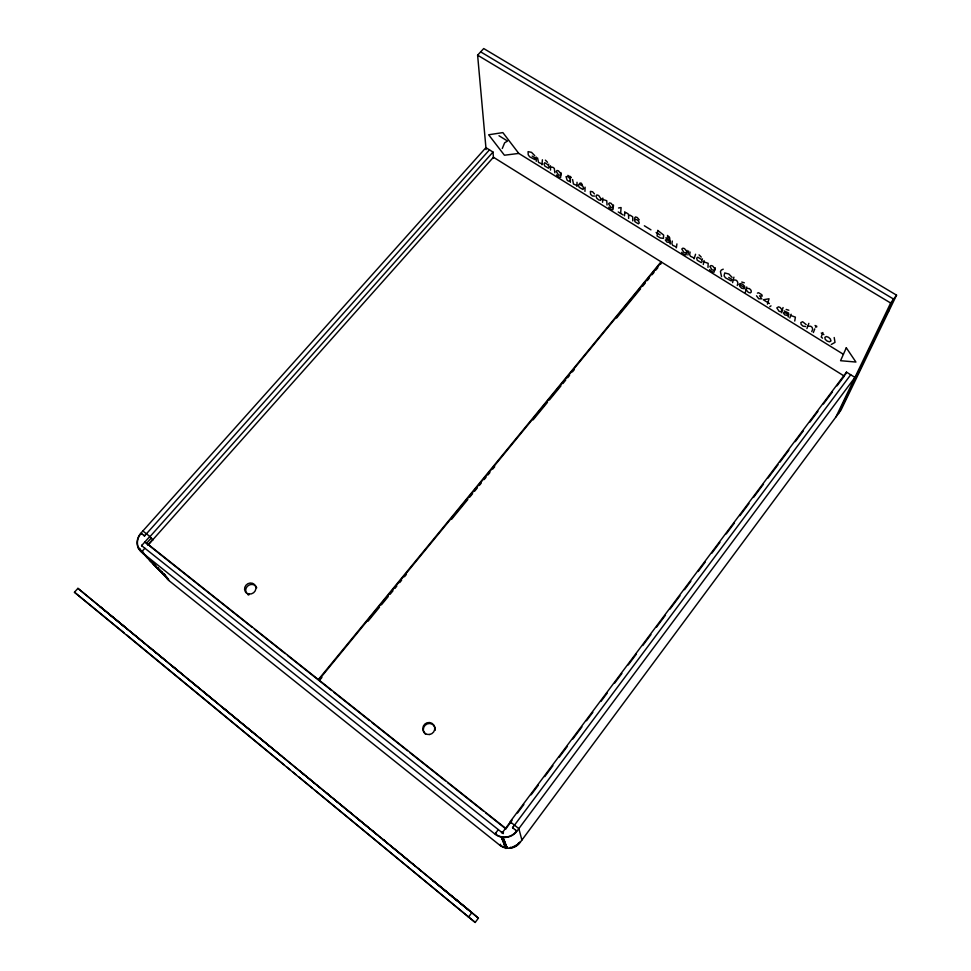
<?xml version="1.0" encoding="UTF-8"?>
<svg xmlns="http://www.w3.org/2000/svg" width="971" height="971" viewBox="0 0 971 971"><rect width="100%" height="100%" fill="white"/><g stroke="black" fill="none" stroke-linecap="round" stroke-linejoin="round"><path stroke-width="1.46" d="M503.172 832.463L502.298 833.361M570.365 182.354L570.426 176.431M572.599 179.538L573.448 184.017L576.956 185.522M576.944 186.42L577.029 182.269M584.955 191.372L585.076 187.16M602.578 202.271L602.797 198.06M607.033 205.027L606.741 200.73L602.724 199.407M613.502 204.99L612.932 209.687L610.601 209.202L608.732 207.211M620.639 213.438L621.088 207.539L618.527 208M624.499 215.817L624.838 211.642M628.638 218.378L628.516 214.251L626.246 212.698L624.741 212.77M632.752 220.915L632.691 216.824L630.082 215.198L628.892 215.562M634.379 219.992L635.24 219.3L636.988 219.774L638.639 221.267L639.234 222.99L638.396 223.84L634.9 221.679L634.561 218.038L635.495 216.958L637.219 217.492L639.234 219.822M145.189 535.191L144.509 535.956L143.781 535.385M660.729 264.185L661.057 261.806L493.438 157.241L148.272 544.852M672.296 241.051L671.908 243.636L672.685 245.347L676.459 246.998M676.326 247.848L676.933 243.915M687.067 250.384L686.012 254.875L683.511 254.305L681.642 252.302M687.929 255.021L688.609 251.04M690.102 252.035L689.653 254.596L690.417 256.295L694.229 257.983M694.083 258.82L695.564 254.256M506.644 847.27L506.061 847.562M703.283 264.513L704.06 260.544M502.286 148.478L504.641 142.81L507.554 141.038L498.997 135.746M707.98 267.413L708.175 263.323L703.817 261.818M715.287 267.79L714.037 272.208L711.476 271.601L709.607 269.598M503.306 840.583L503.112 839.381M503.366 841.42L503.548 840.522M732.583 282.622L733.906 277.148M737.28 285.523L737.899 283.047L737.268 281.214L735.957 280.121L733.226 279.964M745.315 292.392L746.748 286.967M767.43 304.154L769.044 298.765L763.303 299.772L769.408 303.547M506.534 846.578L506.219 847.161M770.998 305.853L769.797 306.715M500.405 844.26L500.66 845.486A14.662 14.213 87.4 0 0 501.461 845.996M781.364 312.771L783.063 307.54M789.848 318.015L791.134 314.252M794.739 321.037L795.395 317.141L790.722 315.466M806.901 328.562L808.843 323.355M811.768 331.572L812.666 329.218L812.144 327.409L810.809 326.305L807.848 326.038M813.358 332.543L814.766 328.878M815.446 327.118L816.72 326.924L816.684 326.183L815.045 325.491M822.874 332.519L821.211 337.034L822.558 338.175M845.219 374.879L846.481 372.136L854.941 377.403L516.936 831.176A16.058 15.621 88.9 0 1 494.955 834.077L141.499 552.05A14.565 12.951 -35.3 0 1 140.941 533.128L485.925 147.653L493.001 152.059L493.486 158.091M835.982 416.887L890.662 303.013L896.549 295.16L483.716 48.55L477.611 55.177L486.095 149.583M838.495 413.5L893.611 299.08L480.669 51.864M896.549 295.16L840.995 410.138L520.128 842.452A14.966 14.504 87.4 0 1 499.725 845.158L169.051 580.682A13.606 12.235 -36.5 0 1 165.713 576.216M510.443 847.877A14.662 14.213 87.4 0 0 519.303 843.01L519.509 842.318M503.245 833.652C503.985 830.618 502.238 833.834 501.4 832.062M495.768 833.009L495.963 834.429A15.742 15.305 88.9 0 0 516.05 831.771L516.681 830.97L512.579 827.717L513.246 826.819M519.303 843.01L519.898 842.27M516.05 831.771L515.88 830.339M468.41 917.243L471.857 912.582L77.923 588.365L74.451 592.237L475.207 922.45L478.4 918.129L469.296 910.47M503.573 839.806L503.172 839.781M850.705 374.77L512.579 827.717L513.453 828.409M504.01 840.935L503.609 840.91M503.646 842.403L504.131 842.779M504.24 841.481L503.767 841.056M504.58 843.617L504.811 844.418M504.495 844.552L505.369 844.916L504.702 845.073M505.078 843.665L504.629 843.253M505.903 845.777L505.66 846.542M886.426 313.997L889.302 310.137M846.481 372.136L510.139 821.733L518.842 828.615L521.9 840.073M505.648 829.161L512.069 820.289M517.519 813.018L523.867 804.522M531.125 794.812L538.395 785.102M544.743 776.606L552.912 765.682M559.272 757.186L567.44 746.262M572.878 738.98L581.957 726.842M586.496 720.773L592.856 712.289M601.025 701.365L607.373 692.869M614.643 683.159L621.901 673.449M628.249 664.953L636.418 654.029M642.778 645.533L650.946 634.609M656.396 627.327L665.463 615.189M670.002 609.12L679.991 595.781M684.531 589.713L690.879 581.216M698.149 571.506L705.407 561.796M711.755 553.3L719.924 542.376M726.284 533.88L734.452 522.956M739.902 515.674L748.981 503.548M753.508 497.48L763.497 484.128M768.037 478.06L778.026 464.708M779.834 462.281L788.913 450.143M795.273 441.647L803.442 430.723M809.79 422.227L817.958 411.303M823.408 404.021L832.487 391.896M837.026 385.827L844.285 376.117L661.494 262.085L318.622 680.161L331.645 690.515M502.432 837.609L502.844 838.119L502.153 837.56M502.31 839.041L502.82 839.442M498.305 829.61L495.149 833.822L495.963 834.429M661.057 261.806L318.172 679.809L287.501 655.449M320.017 679.761L321.935 677.418M368.009 621.234L379.515 607.178M381.445 604.836L388.157 596.643M390.075 594.301L392.964 590.793M394.881 588.45L396.799 586.108M399.676 582.6L401.593 580.257M404.47 576.75L406.4 574.407M451.503 519.388L467.816 499.482M469.733 497.14L472.622 493.632M474.54 491.29L477.416 487.782M479.334 485.439L481.252 483.097M484.141 479.577L486.058 477.234M487.976 474.904L489.894 472.561M492.77 469.042L494.688 466.699M533.079 419.873L547.486 402.322M549.404 399.979L560.922 385.924M562.84 383.594L565.717 380.074M567.634 377.731L569.552 375.389M572.429 371.881L574.359 369.538M616.585 318.027L640.581 288.763M642.499 286.421L645.375 282.913M647.293 280.57L649.211 278.228M652.099 274.72L654.017 272.378M655.935 270.035L657.853 267.693M143.732 553.943L141.05 551.285A14.274 12.696 -35.3 0 1 140.552 533.989L141.147 533.285L144.509 535.956L489.457 149.862M146.56 543.287L151.233 538.043M141.693 551.831L144.885 548.251M148.005 544.828L152.653 539.597M493.001 152.059L149.995 536.623L142.871 530.979M140.552 533.989L141.802 533.807M142.312 551.127L141.147 551.346M594.543 196.081L592.383 195.972L590.574 194.285L590.368 191.384L592.577 191.76L594.458 193.909M570.378 181.055L568.387 181.128L567.088 180.072L566.032 176.601L568.229 176.734L570.402 179.344M168.432 578.558L167.425 578.68A13.376 12.016 -36.4 0 1 164.985 575.475M164.512 574.468L163.407 574.529A13.509 12.125 -36.2 0 1 161.04 571.361M739.319 284.43L740.485 283.544L742.56 284.26L744.599 286.251L744.745 287.78L739.319 284.43L739.781 286.348L741.65 288.229L744.247 288.739M505.588 846.396L504.847 844.867M167.048 577.272L166.041 577.26A13.412 12.053 -36.4 0 1 163.359 573.388M157.715 567.537L156.768 567.598A13.74 12.295 -35.9 0 1 155.093 565.705M560.91 175.059L558.628 175.108L556.249 171.491L557.014 170.483L558.483 170.872L560.898 173.821M550.472 167.146L552.839 167.267L554.307 168.384L554.854 172.777M723.225 269.173L721.247 270.096L720.433 271.662L721.55 276.626M613.344 207.454L610.917 207.43L608.611 203.825L609.497 202.866L611.038 203.291L613.429 206.24M161.672 571.822L160.749 571.761A13.594 12.186 -36.1 0 1 158.358 568.569M154.875 564.734L154.013 564.734A13.837 12.368 -35.8 0 1 152.338 562.828M805.712 326.535L802.981 326.135L801.124 324.399L800.857 322.566L802.629 321.741L806.197 324.593M781.74 311.618L779.167 311.412L776.812 307.904L778.524 306.836L780.162 307.504L782.225 310.113M665.778 237.871L669.966 239.837L670.233 244.073M831.285 344.474L834.999 342.387L834.198 337.52M746.383 288.338L749.466 288.605L751.093 290.329L751.275 292.053L750.28 292.926L748.362 292.368L746.019 289.698M757.416 293.133L758.557 292.708L761.834 294.723L762.223 296.106L759.565 295.864L761.75 298.813L758.727 298.777L756.518 295.767M686.667 252.739L684.009 252.606L681.824 249.025L682.88 248.151L684.519 248.637L686.861 251.586M160.227 570.475L159.402 570.353A13.643 12.222 -36.1 0 1 157.399 567.865M165.543 576.009L164.803 575.961A13.46 12.089 -36.3 0 1 162.363 572.732M151.974 561.881L151.136 561.76A13.922 12.429 -35.7 0 1 149.534 559.915M714.79 270.12L712.046 269.938L709.898 266.37L711.027 265.532L712.714 266.03L715.032 268.979M142.288 544.877L141.608 545.641L142.336 546.212M784.07 310.89L788.598 313.038L788.282 317.044M143.15 552.985L142.531 552.815A14.225 12.647 -35.3 0 1 139.715 548.736L138.55 547.887L138.586 548.931L139.666 548.773M146.063 556.019L145.516 555.898A14.116 12.574 -35.5 0 1 142.64 551.795L141.487 550.945L141.523 551.977L142.603 551.831M148.927 558.993L148.308 558.823A14.019 12.502 -35.6 0 1 146.694 556.966M158.649 569.127L158.127 569.018A13.691 12.259 -36 0 1 155.651 565.741M141.135 550.314L140.055 550.46L140.03 549.416M144.048 553.336L142.968 553.482L142.943 552.45M147.264 557.949L148.332 557.803M150.08 560.874L151.136 560.728M153.904 563.617L152.86 563.763L152.823 562.755M155.275 565.049L154.231 565.183L154.195 564.187M156.95 568.023L157.994 567.877M160.664 570.669L159.632 570.802L159.596 569.819M163.31 573.424L162.291 573.558L162.254 572.574M165.058 574.723L163.601 574.929L163.553 573.521M501.849 838.701L503.573 838.471M502.08 839.272L503.791 839.053M502.31 839.842L504.01 839.624M502.529 840.413L504.228 840.194M502.76 840.971L504.447 840.752M502.978 841.529L504.665 841.311M503.196 842.088L504.871 841.869M503.415 842.634L505.09 842.415M503.633 843.18L505.296 842.962M503.852 843.726L505.515 843.508M504.058 844.26L505.721 844.042M504.277 844.794L505.927 844.576M504.483 845.316L506.134 845.11M504.689 845.85L506.328 845.632M504.896 846.372L506.534 846.154M505.102 846.882L506.728 846.676M505.308 847.404L506.935 847.185M505.515 847.914L507.323 847.513L506.777 847.222M507.323 848.205L505.721 848.423L505.575 847.246A14.711 14.262 87.5 0 0 507.457 847.452M518.781 153.418L504.422 155.226L488.644 134.775L502.869 132.602L518.781 153.418L843.398 354.306M579.833 183.155L581.083 183.034L582.333 184.696M162.57 573.327L162.084 573.145A13.558 12.15 -36.2 0 1 160.081 570.669M667.259 237.082L668.655 237.033L669.869 238.696M670.16 242.641L666.943 242.058L665.305 240.007L666.604 239.643L670.318 241.536M548.312 164.949L549.088 167.048L548.542 168.201L544.816 166.077L543.978 163.905L544.743 162.74L548.312 164.949L548.846 164.16M788.416 315.696L784.811 314.895L783.221 312.856L784.762 312.601L788.755 314.665M503.718 841.821L504.738 841.881M155.809 566.287L155.311 566.105A13.788 12.332 -35.9 0 1 154.207 564.928L154.207 564.819M701.657 259.585L702.167 261.587L701.293 262.595L697.227 260.264L696.668 258.189L697.809 257.194L701.657 259.585L702.446 258.905M541.952 163.893L538.529 162.436L537.533 157.897M502.662 838.92L502.626 838.216M504.398 843.362L504.058 843.095M152.92 563.398L152.532 563.216A13.873 12.405 -35.8 0 1 151.427 562.027M741.735 282.051L744.308 282.792M786.158 309.446L788.84 310.235M150.007 560.449L149.813 560.364A13.97 12.465 -35.6 0 1 148.612 559.102M144.072 554.392L143.987 554.332A14.177 12.611 -35.4 0 1 141.523 551.03M146.961 557.403L146.876 557.33A14.067 12.538 -35.5 0 1 145.747 556.128M477.611 55.177L890.662 303.013M567.829 175.375L571.203 177.45M821.248 333.004L823.869 334.619M532.181 156.1L534.803 157.727L534.863 159.584L529.656 156.804L528.212 154.777L528.09 151.634L531.513 152.35L534.742 155.651M656.129 232.494L660.086 234.946M728.748 277.463L731.636 279.247L731.236 280.922L725.398 277.767L724.087 275.764L724.73 272.936L728.869 274.028L732.085 277.39M644.343 225.77L650.958 229.848M618.248 211.957L623.054 214.919M499.907 844.916L500.66 845.486M305.731 775.926L306.787 776.8M240.492 722.23L234.436 717.229M178.7 671.349L183.009 674.906M261.672 739.647L266.794 743.883M307.115 777.055L310.101 779.507M505.624 828.299L144.982 541.854L148.017 545.107M149.449 545.787L252.096 627.327M254.463 629.196L285.134 653.568M334.012 692.396L369.538 720.616M371.905 722.497L407.432 750.717M409.798 752.598L445.325 780.818M447.692 782.699L483.218 810.919M485.585 812.8L505.709 828.785M115.003 618.915L120.877 623.783M160.822 656.651L154.28 651.25M163.565 573.946L164.621 574.783M505.575 847.246L506.838 848.266M304.421 774.846L302.466 773.232M331.269 796.948L326.644 793.137M377.792 835.242L373.034 831.31M217.686 703.465L211.217 698.113M339.583 803.77L344.535 807.86M351.174 813.322L346.72 809.656M299.869 771.083L304.603 774.992M358.675 819.488L363.579 823.542M388.206 843.811L384.565 840.801M149.303 647.159L151.039 648.604M229.083 712.848L230.321 713.855M401.86 855.05L402.382 855.463L396.192 850.378M441.999 888.089L441.502 887.676L442.181 888.234M74.451 592.237L124.203 632.91M193.982 683.948L200.244 689.107M240.772 722.436L243.672 724.852M448.274 893.259L449.1 893.939L442.982 888.902M452.437 896.67L451.685 896.051L453.736 897.762M105.621 611.208L99.928 606.547L114.906 618.891M127.941 629.596L77.923 588.365M165.907 660.85L166.502 661.324L162.121 657.719M206.277 694.059L207.102 694.738M247.156 727.716L247.666 728.129L246.367 727.061M261.757 739.72L262.704 740.497M272.839 748.859L273.385 749.296L272.196 748.313M358.954 819.718L360.083 820.641M332.944 798.308L333.696 798.939M372.561 830.921L373.228 831.479M383.181 839.672L384.407 840.68M390.221 845.462L390.645 845.814M409.07 860.986L409.823 861.593L409.216 861.095M412.299 863.62L413.561 864.663M419.229 869.348L420.88 870.684L418.137 868.426M403.39 856.288L405.21 857.806M448.566 893.502L449.355 894.157M451.94 896.282L453.178 897.289M458.591 901.768L459.623 902.605M109.869 614.801L478.4 918.129M448.711 893.587L432.714 880.454L468.52 909.924L452.292 896.597M458.81 901.913L453.02 897.168M383.509 839.939L385.378 841.481M394.833 849.261L391.823 846.773M224.653 709.182L227.942 711.901M230.418 713.928L233.489 716.464M243.272 724.512L245.627 726.466M251.623 731.394L255.021 734.185M268.931 745.631L271.285 747.573M278.762 753.739L274.138 749.915M312.431 781.424L314.252 782.929M320.491 788.064L317.286 785.418L319.362 787.153M334.473 799.57L337.507 802.07M365.885 825.435L368.24 827.377M405.004 857.636L407.347 859.566M414.738 865.647L412.736 863.996M120.695 623.613L123.074 625.591M135.819 636.066L138.804 638.53M141.414 640.678L145.31 643.894M150.639 648.264L153.734 650.813M172.073 665.9L178.482 671.192M193.617 683.645L189.066 679.894M202.769 691.17L205.718 693.597M209.76 696.935L204.201 692.347M223.439 708.187L226.449 710.675M250.469 730.447L252.824 732.389M122.686 625.263L124.628 626.865M141.135 640.447L142.167 641.309M126.546 634.84L284.503 765.136M286.833 767.066L290.341 769.954M292.684 771.896L296.191 774.785M298.534 776.715L312.577 788.294M314.92 790.224L475.207 922.45M441.502 887.676L443.613 889.424M327.725 794.035L325.807 792.433M224.835 709.34L222.262 707.216M251.792 731.527L247.799 728.238M171.916 665.79L175.266 668.546M192.865 683.014L195.875 685.514M131.085 632.17L129.75 631.065M132.444 633.298L136.256 636.442M137.045 637.073L140.455 639.901M152.969 650.182L156.707 653.277M159.608 655.643L162.825 658.302M310.004 779.434L311.036 780.296M313.839 782.59L315.344 783.84M267.583 744.526L269.295 745.946M279.733 754.516L281.991 756.385M232.87 715.943L234.812 717.557M259.221 737.632L261.005 739.113M364.975 824.67L366.14 825.653M371.772 830.266L373.386 831.601M356.163 817.424L357.413 818.456M337.071 801.706L338.442 802.847M410.794 862.394L411.728 863.17M394.505 848.982L395.537 849.843M382.853 839.393L383.8 840.182M449.561 894.242L457.814 901.185M169.233 580.476L168.626 579.954A13.327 11.98 -36.5 0 1 165.968 576.106M545.362 160.154L547.535 162.303M699.047 254.875L701.244 257.072M667.453 235.407L669.65 237.579M148.83 559.26L168.214 579.408M152.993 539.912L149.801 536.465L141.608 545.641L502.274 832.766L510.382 821.927L510.782 823.202M542.388 159.79L541.976 164.815M556.577 174.962L558.446 176.94L560.655 177.365L560.898 172.535M158.261 568.423L158.297 569.419M155.566 565.608L155.591 566.603M151.44 561.311L151.476 562.318M536.138 156.974L536.271 161.283M148.648 558.398L148.672 559.417M145.808 555.448L145.844 556.468M550.448 165.762L550.508 170.083M507.651 847.962A14.662 14.213 87.4 0 1 503.998 847.198M503.124 846.858A14.662 14.213 87.4 0 1 502.274 846.457M164.657 574.747A13.376 12.016 -36.4 0 1 164.39 574.007M503.791 846.688A14.711 14.262 87.5 0 1 502.917 846.348M518.514 843.192A14.711 14.262 87.5 0 1 517.834 843.86M516.354 845.025A14.711 14.262 87.5 0 1 514.727 845.996M513.877 846.384A14.711 14.262 87.5 0 1 513.004 846.724M511.183 847.222A14.711 14.262 87.5 0 1 510.261 847.38M248.794 595.053A5.826 5.353 -35.6 0 1 247.569 594.349M246.61 593.33A5.826 5.353 -35.6 0 1 248.867 585.185A5.826 5.353 -35.6 0 1 256.732 587.783M151.901 562.148A13.837 12.368 -35.8 0 1 151.512 561.432M153.721 564.272A13.788 12.332 -35.9 0 1 153.284 563.593M154.668 565.025A13.74 12.295 -35.9 0 1 154.28 564.321M150.942 561.384A13.873 12.405 -35.8 0 1 150.505 560.692M149.097 559.235A13.922 12.429 -35.7 0 1 148.709 558.507M146.257 556.274A14.019 12.502 -35.6 0 1 145.868 555.546M148.114 558.446A13.97 12.465 -35.6 0 1 147.677 557.755M159.705 569.965A13.558 12.15 -36.2 0 1 159.378 569.237M425.529 734.27A6.081 5.935 -52.1 0 1 427.119 723.929A6.081 5.935 -52.1 0 1 435.202 730.253M145.262 555.473A14.067 12.538 -35.5 0 1 144.813 554.781M657.768 230.455L657.076 235.953L660.292 237.944L663.411 238.381L663.642 235.067L657.768 230.455M846.299 347.776L840.558 360.702L855.912 362.049L846.299 347.776M583.595 188.362L582.976 189.479L579.177 187.318L578.4 185.158L579.238 184.029L582.879 186.274L583.595 188.362M601.255 199.261L600.6 200.366L598.67 199.856L596.752 198.181L596.012 196.033L596.898 194.928L598.719 195.547L601.255 199.261M830.739 340.979L829.562 341.853L827.195 341.1L825.204 339.352L824.877 337.362L826.357 336.524L828.542 337.338L830.46 339.061L830.739 340.979M161.999 572.053L160.968 572.186L160.931 571.203L161.999 572.053M370.582 829.307L369.915 828.761L370.582 829.295M249.11 594.034A5.85 5.377 -35.5 0 0 255.652 586.363A5.85 5.377 -35.5 0 0 245.991 585.197A5.85 5.377 -35.5 0 0 249.11 594.034M429.449 734.513A6.093 5.947 -51.8 0 0 433.636 724.839A6.093 5.947 -51.8 0 0 423.295 726.235A6.093 5.947 -51.8 0 0 429.449 734.513"/></g></svg>
